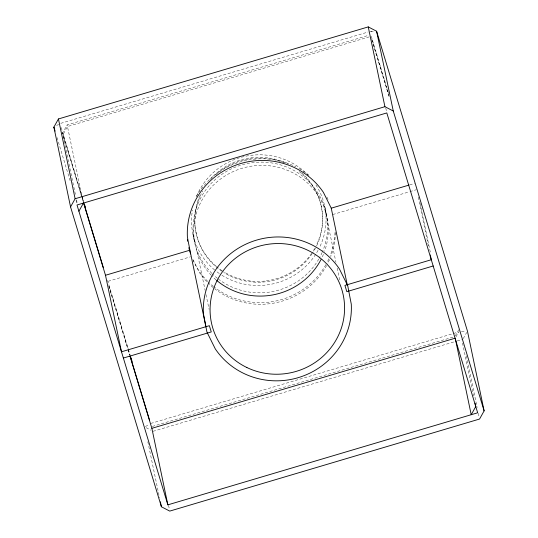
<?xml version="1.0" encoding="UTF-8"?>
<svg xmlns="http://www.w3.org/2000/svg" width="538" height="538" viewBox="0 0 538 538"><rect width="100%" height="100%" fill="white"/><g stroke="black" fill="none" stroke-linecap="round" stroke-linejoin="round"><path stroke-width="0.4" stroke-dasharray="2.69 2.02" d="M369.216 36.88L67.472 126.544L62.912 134.708L62.569 133.081L67.129 124.917L368.873 35.252M455.262 335.873L458.685 329.754M455.982 336.822L458.645 332.06M463.265 338.577L466.688 332.45M56.598 125.542L58.635 124.359M145.408 426.594L149.463 424.233M60.801 123.33L368.194 31.991M409.7 184.877L414.502 183.451M108.192 281.28L190.647 256.774M332.766 214.548L409.156 191.851M409.956 191.609L416.392 189.699M150.848 423.426L459.042 331.852M152.335 426.452L453.272 337.037M153.081 431.315L456.453 341.173M457.253 340.931L462.888 339.256M370.554 31.48L373.574 31.352L370.554 31.486M461.409 331.341L465.942 331.152M146.128 427.703L150.996 430.232M192.873 259.417L199.302 272.383A74.143 71.843 -11.8 0 0 207.661 282.564M371.26 36.335L388.799 94.224M371.946 39.604L389.492 97.519M371.792 39.61L389.297 97.371M61.211 127.587L83.619 201.548M107.492 280.332L128.192 348.664M128.441 349.471L130.142 355.093M62.569 133.081L83.289 201.454M108.878 285.92L127.889 348.664M128.131 349.471L129.84 355.1M63.154 135.509L83.108 201.373L67.129 124.917M108.851 286.33L127.809 348.9M128.051 349.707L129.752 355.322M57.048 137.573L70.686 182.59M76.046 200.277L77.021 203.492M466.325 355.705L477.152 407.528M478.356 413.285L479.042 416.573M462.505 343.042L473.561 395.968M420.084 203.297L430.803 254.588M418.194 197.049L428.571 246.713M385.793 108.051L386.64 112.119M324.636 205.98L326.162 213.297M324.945 209.672L335.947 262.329M337.151 268.085L339.902 281.246M321.173 205.872L321.341 206.686M196.081 232.799L196.249 233.613M197.069 251.797L205.146 290.466M206.007 294.582L209.1 309.39M192.954 234.326L194.487 241.643M168.549 505.343L169.409 509.452M147.829 441.792L159.51 497.724M63.249 136.336L75.663 195.771M76.517 199.84L77.364 203.909M301.549 172.826A63.982 61.998 -11.8 0 1 316.203 245.55M314.669 248.469A63.982 61.998 -11.8 0 1 312.094 252.672M311.636 253.344A63.982 61.998 -11.8 0 1 223.64 271.71M222.261 270.829A63.982 61.998 -11.8 0 1 216.962 266.909M216.323 266.384A63.982 61.998 -11.8 0 1 199.995 195.368M210.176 179.45A63.982 61.998 -11.8 0 1 288.583 164.137M315.967 185.025A67.344 65.259 -11.8 0 1 319.585 247.372M318.066 250.311A67.344 65.259 -11.8 0 1 219.907 273.943M219.228 273.472A67.344 65.259 -11.8 0 1 215.261 270.493M214.622 269.968A67.344 65.259 -11.8 0 1 192.476 210.042M196.639 195.94A67.344 65.259 -11.8 0 1 308.375 175.388M299.168 171.541A63.982 61.998 -11.8 0 1 312.712 252.799M312.262 253.485A63.982 61.998 -11.8 0 1 223.808 272.524M221.75 271.186A63.982 61.998 -11.8 0 1 202.752 191.017M216.202 174.399A63.982 61.998 -11.8 0 1 284.205 162.886M211.885 273.398A67.344 65.259 -11.8 0 1 207.466 187.708A67.344 65.259 -11.8 0 1 294.293 170.654A67.344 65.259 -11.8 0 1 322.477 251.676M322.154 252.436A67.344 65.259 -11.8 0 1 319.195 258.354M318.785 259.074A67.344 65.259 -11.8 0 1 218.085 278.839M217.433 278.328A67.344 65.259 -11.8 0 1 212.47 273.976M334.999 232.497A74.143 71.843 -11.8 0 1 330.103 255.738M328.819 258.791A74.143 71.843 -11.8 0 1 327.03 262.497M325.853 264.662A74.143 71.843 -11.8 0 1 214.077 286.956M213.431 286.438A74.143 71.843 -11.8 0 1 208.495 282.1M207.91 281.522A74.143 71.843 -11.8 0 1 192.994 260.002M196.162 196.807A74.143 71.843 -11.8 0 1 205.913 183.35M207.621 181.541A74.143 71.843 -11.8 0 1 296.008 166.914M298.94 168.495A74.143 71.843 -11.8 0 1 310.473 176.605M326.848 197.022A74.143 71.843 -11.8 0 1 328.678 200.714M335.382 232.483A74.143 71.843 -11.8 0 1 330.749 256.592M329.491 259.659A74.143 71.843 -11.8 0 1 327.366 264.124M326.593 265.57A74.143 71.843 -11.8 0 1 213.774 288.065M213.135 287.548A74.143 71.843 -11.8 0 1 208.246 283.149M211.32 275.382A67.344 65.259 -11.8 0 1 208.078 191.057A67.344 65.259 -11.8 0 1 293.183 172.96A67.344 65.259 -11.8 0 1 324.582 251.293M323.399 254.38A67.344 65.259 -11.8 0 1 321.711 258.126M216.068 279.908A67.344 65.259 -11.8 0 1 211.891 275.981"/><path stroke-width="0.81" d="M53.881 127.123L58.44 118.959L368.248 26.9L376.593 31.231L467.448 331.092L484.119 410.877L479.56 419.041L169.752 511.1L161.407 506.769L70.552 206.908L53.881 127.123L55.098 131.137M70.552 206.908L75.112 198.744L58.44 118.959M78.898 211.239L83.457 203.075M75.112 198.744L384.919 106.685L393.265 111.016L484.119 410.877M123.377 358.046L211.259 331.933L209.363 325.685L121.487 351.798L105.495 275.268L189.921 250.183L187.406 237.137A74.143 71.843 -11.8 0 1 238.368 164.265A74.143 71.843 -11.8 0 1 323.392 192.342L331.247 208.186L347.232 284.716M331.247 208.186L408.9 185.112M433.184 265.987L346.822 291.65L344.932 285.402L431.288 259.74L430.44 255.671M167.856 504.852L77.008 204.991L386.809 112.933L477.663 412.794L167.856 504.852L151.871 428.322L455.222 338.187L471.207 414.717L475.774 406.546L475.088 403.292M84.594 204.763L85.327 207.177M130.875 357.508L132.092 361.529M83.773 203.061L103.269 267.42M130.082 355.907L149.577 420.259M83.35 202.174L105.495 275.268M129.994 356.122L151.871 428.322M376.593 31.231L393.265 111.016M368.248 26.9L384.919 106.685M189.921 250.183L205.913 326.714M160.371 501.833L161.407 506.769M190.62 253.923A74.143 71.843 -11.8 0 1 188.825 247.648M187.614 241.185A74.143 71.843 -11.8 0 1 187.412 239.558M320.978 259.585A67.344 65.259 -11.8 0 1 216.693 280.433M347.723 285.705L339.377 268.872A74.143 71.843 -11.8 0 0 254.353 240.795A74.143 71.843 -11.8 0 0 203.398 313.667L206.948 332.081L215.294 348.913A74.143 71.843 -11.8 0 0 300.312 376.997A74.143 71.843 -11.8 0 0 351.274 304.125L347.723 285.705M246.881 367.528A67.344 65.259 -11.8 0 0 344.495 304.562A67.344 65.259 -11.8 0 0 240.62 254.588A67.344 65.259 -11.8 0 0 246.881 367.528"/></g></svg>
